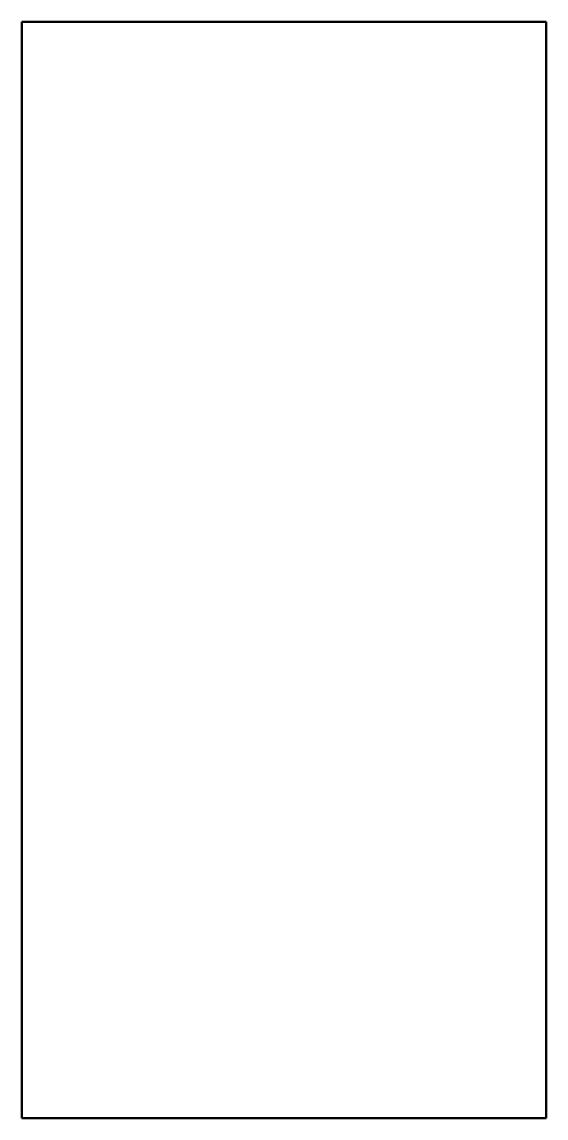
# Model space of a CAD drawing. Header units: millimetres. Extents: x 0 to 945, y -240 to 1735.
import ezdxf

# ---------------------------------------------------------------- set-up
doc = ezdxf.new("R2010")
doc.units = ezdxf.units.MM
doc.layers.add('IV_OUTER_PROFILE', color=7, linetype='Continuous', lineweight=50)

msp = doc.modelspace()

# ---------------------------------------------------------------- linework, layer by layer
at = {"layer": 'IV_OUTER_PROFILE'}
for p, q in [((945, 1734.7), (0, 1734.7)), ((0, -240.3), (0, 1734.7)), ((945, -240.3), (945, 1734.7)), ((945, -240.3), (0, -240.3))]:
    msp.add_line(p, q, dxfattribs=at)

doc.saveas('drawing.dxf')
